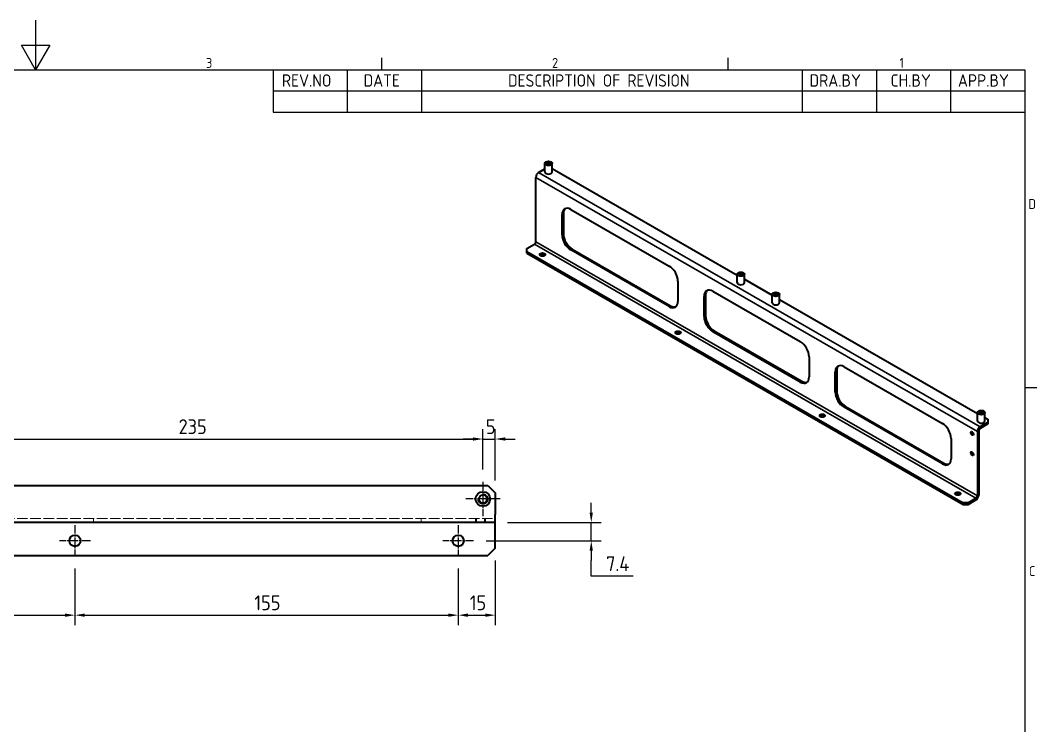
# Model space of a CAD drawing. Header units: millimetres. Extents: x 0 to 840, y 0 to 594.
# Drawn here: x 413.8 to 824.8, y 308.7 to 594 of the extents above; entities that cross this region are included whole.
import ezdxf

# ---------------------------------------------------------------- set-up
doc = ezdxf.new("R2010")
doc.units = ezdxf.units.MM
doc.header["$LTSCALE"] = 2
doc.linetypes.add('CHAIN', pattern=[0.3543, 0.2362, -0.0295, 0.0591, -0.0295])
doc.linetypes.add('DASHED', pattern=[0.2067, 0.1654, -0.0413])
doc.layers.get('0').update_dxf_attribs({"color": 3, "lineweight": 25})
for name, color, linetype, lineweight in [('가려진 것(ISO)', 2, 'DASHED', 18), ('가시적인 것(ISO)', 3, 'Continuous', 40), ('가시적인 좁은 것(ISO)', 3, 'Continuous', 35), ('경계(ISO)', 7, 'Continuous', 25), ('기호(ISO)', 5, 'Continuous', 25), ('중심 표식(ISO)', 1, 'Continuous', 25), ('치수(ISO)', 2, 'Continuous', 25)]:
    doc.layers.add(name, color=color, linetype=linetype, lineweight=lineweight)
doc.styles.add('ISO Proportiona M2B', font='isocp.shx')
doc.styles.add('문자 텍스트_PSTEK_POSCO', font='isocp.shx')
doc.styles.add('치수 텍스트_PSTEK_POSCO', font='isocp.shx')
doc.dimstyles.new('치수_PSTEK_POSCO', dxfattribs={"dimscale": 2, "dimtxt": 3, "dimasz": 2, "dimexe": 2, "dimexo": 2.5, "dimgap": 1, "dimtad": 1, "dimrnd": 1e-08, "dimdsep": 46, "dimtxsty": '치수 텍스트_PSTEK_POSCO', "dimcen": 0.09, "dimdle": 10, "dimclrd": 7, "dimclre": 7, "dimclrt": 2, "dimadec": 1, "dimazin": 2, "dimtfac": 1, "dimtmove": 0, "dimatfit": 3, "dimfxl": 0, "dimtolj": 1, "dimlwd": -1, "dimlwe": -1, "dimarcsym": 0})

# ---------------------------------------------------------------- blocks, each defined once
blk = doc.blocks.new('경계 Default Border')
at = {"layer": '경계(ISO)'}
for p, q in [((280, 287), (280, 289.4)), ((350, 287), (350, 289.4)), ((410, 222.75), (412.4, 222.75))]:
    blk.add_line(p, q, dxfattribs=at)
at = {"layer": '경계(ISO)', "flags": 128}
for points in [[(210, 297), (210, 287), (207.11, 292), (212.89, 292), (210, 287)], [(10, 10), (10, 287), (410, 287), (410, 10), (10, 10)]]:
    blk.add_lwpolyline(points, dxfattribs=at)
at = {"layer": '경계(ISO)', "color": 2, "char_height": 2, "attachment_point": 7, "style": '문자 텍스트_PSTEK_POSCO'}
for s, insert in [('3', (244.45, 287.38)), ('2', (314.42, 287.38)), ('1', (384.66, 287.4)), ('D', (410.72, 258.86)), ('C', (410.83, 184.61))]:
    blk.add_mtext(s, dxfattribs=dict(at, insert=insert))
blk = doc.blocks.new('*D24')
at = {"layer": 'Defpoints', "color": 0, "transparency": 16777216}
for p in [(600.87, 424.65), (365.87, 407.35), (600.87, 407.35)]:
    blk.add_point(p, dxfattribs=at)
at = {"layer": '치수(ISO)', "color": 7, "transparency": 16777216}
for p, q in [((365.87, 412.35), (365.87, 428.65)), ((600.87, 412.35), (600.87, 428.65)), ((369.87, 424.65), (596.87, 424.65))]:
    blk.add_line(p, q, dxfattribs=at)
for points in [[(369.87, 425.32), (369.87, 423.99), (365.87, 424.65)], [(596.87, 425.32), (596.87, 423.99), (600.87, 424.65)]]:
    blk.add_solid(points, dxfattribs=at)
at = {"layer": '치수(ISO)', "color": 2, "transparency": 16777216, "insert": (477.79, 429.65), "char_height": 6, "attachment_point": 4, "style": '치수 텍스트_PSTEK_POSCO'}
blk.add_mtext('\\A1;235', dxfattribs=at)
blk = doc.blocks.new('*D25')
at = {"layer": 'Defpoints', "color": 0, "transparency": 16777216}
for p in [(605.87, 424.65), (600.87, 407.35), (605.87, 402.9)]:
    blk.add_point(p, dxfattribs=at)
at = {"layer": '치수(ISO)', "color": 7, "transparency": 16777216}
for p, q in [((600.87, 412.35), (600.87, 428.65)), ((605.87, 407.9), (605.87, 428.65)), ((596.87, 424.65), (592.87, 424.65)), ((600.87, 424.65), (605.87, 424.65)), ((609.87, 424.65), (613.87, 424.65))]:
    blk.add_line(p, q, dxfattribs=at)
for points in [[(596.87, 425.32), (596.87, 423.99), (600.87, 424.65)], [(609.87, 425.32), (609.87, 423.99), (605.87, 424.65)]]:
    blk.add_solid(points, dxfattribs=at)
at = {"layer": '치수(ISO)', "color": 2, "transparency": 16777216, "insert": (602.05, 429.65), "char_height": 6, "attachment_point": 4, "style": '치수 텍스트_PSTEK_POSCO'}
blk.add_mtext('\\A1;5', dxfattribs=at)
blk = doc.blocks.new('*D28')
at = {"layer": 'Defpoints', "color": 0, "transparency": 16777216}
for p in [(270.87, 377.25), (435.87, 377.25), (435.87, 353.41)]:
    blk.add_point(p, dxfattribs=at)
at = {"layer": '치수(ISO)', "color": 7, "transparency": 16777216}
for p, q in [((270.87, 372.25), (270.87, 349.41)), ((435.87, 372.25), (435.87, 349.41)), ((274.87, 353.41), (431.87, 353.41))]:
    blk.add_line(p, q, dxfattribs=at)
for points in [[(274.87, 354.08), (274.87, 352.74), (270.87, 353.41)], [(431.87, 354.08), (431.87, 352.74), (435.87, 353.41)]]:
    blk.add_solid(points, dxfattribs=at)
at = {"layer": '치수(ISO)', "color": 2, "transparency": 16777216, "insert": (348.47, 358.41), "char_height": 6, "attachment_point": 4, "style": '치수 텍스트_PSTEK_POSCO'}
blk.add_mtext('\\A1;165', dxfattribs=at)
blk = doc.blocks.new('*D29')
at = {"layer": 'Defpoints', "color": 0, "transparency": 16777216}
for p in [(435.87, 377.25), (590.87, 377.25), (590.87, 353.41)]:
    blk.add_point(p, dxfattribs=at)
at = {"layer": '치수(ISO)', "color": 7, "transparency": 16777216}
for p, q in [((435.87, 372.25), (435.87, 349.41)), ((590.87, 372.25), (590.87, 349.41)), ((439.87, 353.41), (586.87, 353.41))]:
    blk.add_line(p, q, dxfattribs=at)
for points in [[(439.87, 354.08), (439.87, 352.74), (435.87, 353.41)], [(586.87, 354.08), (586.87, 352.74), (590.87, 353.41)]]:
    blk.add_solid(points, dxfattribs=at)
at = {"layer": '치수(ISO)', "color": 2, "transparency": 16777216, "insert": (508.47, 358.41), "char_height": 6, "attachment_point": 4, "style": '치수 텍스트_PSTEK_POSCO'}
blk.add_mtext('\\A1;155', dxfattribs=at)
blk = doc.blocks.new('*D30')
at = {"layer": 'Defpoints', "color": 0, "transparency": 16777216}
for p in [(605.87, 380.5), (590.87, 377.25), (605.87, 353.41)]:
    blk.add_point(p, dxfattribs=at)
at = {"layer": '치수(ISO)', "color": 7, "transparency": 16777216}
for p, q in [((605.87, 375.5), (605.87, 349.41)), ((590.87, 372.25), (590.87, 349.41)), ((594.87, 353.41), (601.87, 353.41))]:
    blk.add_line(p, q, dxfattribs=at)
for points in [[(594.87, 354.08), (594.87, 352.74), (590.87, 353.41)], [(601.87, 354.08), (601.87, 352.74), (605.87, 353.41)]]:
    blk.add_solid(points, dxfattribs=at)
at = {"layer": '치수(ISO)', "color": 2, "transparency": 16777216, "insert": (595.57, 358.41), "char_height": 6, "attachment_point": 4, "style": '치수 텍스트_PSTEK_POSCO'}
blk.add_mtext('\\A1;15', dxfattribs=at)
blk = doc.blocks.new('*D33')
at = {"layer": 'Defpoints', "color": 0, "transparency": 16777216}
for p in [(605.87, 390.9), (644.67, 390.9), (597.12, 383.5)]:
    blk.add_point(p, dxfattribs=at)
at = {"layer": '치수(ISO)', "color": 7, "transparency": 16777216}
for p, q in [((644.67, 394.9), (644.67, 398.9)), ((610.87, 390.9), (648.67, 390.9)), ((644.67, 383.5), (644.67, 390.9)), ((602.12, 383.5), (648.67, 383.5)), ((644.67, 379.5), (644.67, 375.5)), ((644.67, 369.21), (644.67, 375.5)), ((661.67, 369.21), (644.67, 369.21))]:
    blk.add_line(p, q, dxfattribs=at)
for points in [[(644.01, 394.9), (645.34, 394.9), (644.67, 390.9)], [(644.01, 379.5), (645.34, 379.5), (644.67, 383.5)]]:
    blk.add_solid(points, dxfattribs=at)
at = {"layer": '치수(ISO)', "color": 2, "transparency": 16777216, "insert": (650.67, 374.21), "char_height": 6, "attachment_point": 4, "style": '치수 텍스트_PSTEK_POSCO'}
blk.add_mtext('\\A1;7.4', dxfattribs=at)

msp = doc.modelspace()

# ---------------------------------------------------------------- linework, layer by layer
at = {"layer": '가려진 것(ISO)', "ltscale": 12.995502}
msp.add_line((100.872, 392.495), (605.872, 392.495), dxfattribs=at)
at = {"layer": '가려진 것(ISO)', "ltscale": 1.523657}
for p, q in [((443.372, 390.895), (443.372, 392.495)), ((575.872, 390.895), (575.872, 392.495)), ((597.872, 392.495), (597.872, 390.895)), ((598.251, 392.495), (598.251, 390.895)), ((601.493, 392.495), (601.493, 390.895)), ((601.872, 390.895), (601.872, 392.495))]:
    msp.add_line(p, q, dxfattribs=at)
at = {"layer": '가시적인 것(ISO)'}
for p, q in [((625.92, 532.689), (625.92, 536.122)), ((628.87, 532.689), (628.87, 536.122)), ((622.268, 504.466), (622.268, 530.464)), ((623.4, 532.424), (625.92, 533.875)), ((628.87, 534.079), (703.701, 490.986)), ((632.875, 507.27), (632.875, 515.445)), ((633.44, 515.771), (633.44, 507.595)), ((636.41, 517.497), (676.185, 494.592)), ((618.591, 501.695), (621.703, 503.487)), ((618.591, 500.473), (618.591, 501.695)), ((636.976, 501.472), (676.751, 478.567)), ((618.591, 499.819), (618.591, 500.473)), ((618.591, 500.473), (795.014, 398.878)), ((618.591, 499.819), (795.014, 398.224)), ((676.185, 478.241), (636.41, 501.146)), ((703.701, 487.897), (703.701, 491.331)), ((706.651, 487.897), (706.651, 491.331)), ((706.651, 489.287), (717.844, 482.842)), ((679.721, 488.468), (679.721, 480.293)), ((690.327, 474.185), (690.327, 482.36)), ((690.893, 482.686), (690.893, 474.511)), ((693.863, 484.412), (729.218, 464.052)), ((717.844, 479.753), (717.844, 483.187)), ((720.794, 479.753), (720.794, 483.187)), ((720.794, 481.143), (800.929, 434.997)), ((729.218, 447.701), (693.863, 468.061)), ((694.428, 468.387), (729.784, 448.027)), ((732.754, 457.929), (732.754, 449.753)), ((743.926, 452.147), (743.926, 443.971)), ((746.896, 453.873), (786.671, 430.968)), ((743.36, 443.645), (743.36, 451.821)), ((786.671, 414.617), (746.896, 437.522)), ((747.461, 437.847), (787.236, 414.943)), ((800.929, 431.908), (800.929, 435.341)), ((803.879, 431.908), (803.879, 435.341)), ((803.879, 433.298), (805.055, 432.62)), ((805.055, 432.62), (805.055, 431.399)), ((800.813, 427.647), (800.813, 401.649)), ((801.378, 427.973), (801.378, 401.975)), ((805.055, 431.399), (801.944, 429.607)), ((805.055, 430.745), (801.944, 428.953)), ((805.055, 431.399), (805.055, 430.745)), ((790.206, 424.844), (790.206, 416.669)), ((103.872, 405.895), (602.872, 405.895)), ((602.872, 405.895), (605.872, 402.895)), ((605.872, 402.895), (605.872, 394.095)), ((797.136, 398.878), (795.014, 398.878)), ((795.014, 398.878), (795.014, 398.224)), ((797.136, 398.878), (800.247, 400.67)), ((797.136, 398.224), (800.247, 400.016)), ((797.136, 398.224), (797.136, 398.878)), ((795.014, 398.224), (797.136, 398.224)), ((605.872, 390.895), (100.872, 390.895)), ((605.872, 390.895), (605.872, 394.095)), ((605.872, 389.295), (605.872, 390.895)), ((605.872, 380.495), (605.872, 389.295)), ((605.872, 380.495), (602.872, 377.495)), ((103.872, 377.495), (602.872, 377.495))]:
    msp.add_line(p, q, dxfattribs=at)
for centre, radius in [((600.872, 400.395), 2.95), ((600.872, 400.395), 1.621), ((435.872, 383.495), 2.25), ((590.872, 383.495), 2.25)]:
    msp.add_circle(centre, radius, dxfattribs=at)
for centre, major_axis, ratio in [((627.395, 536.122), (-1.475, 0), 0.5758617), ((627.395, 536.122), (-0.811, 0), 0.5758617), ((624.955, 499.252), (-1.125, 0), 0.5758617), ((705.176, 491.331), (-1.475, 0), 0.5758617), ((705.176, 491.331), (-0.811, 0), 0.5758617), ((719.319, 483.187), (-1.475, 0), 0.5758617), ((719.319, 483.187), (-0.811, 0), 0.5758617), ((679.756, 467.694), (-1.125, 0), 0.5758617), ((802.404, 435.341), (-1.475, 0), 0.5758617), ((802.404, 435.341), (-0.811, 0), 0.5758617), ((738.092, 434.1), (-1.125, 0), 0.5758617), ((798.691, 426.907), (0.404, -0.702), 0.5780931), ((798.691, 418.731), (0.404, -0.702), 0.5780931), ((792.893, 402.543), (-1.125, 0), 0.5758617)]:
    msp.add_ellipse(centre, major_axis=major_axis, ratio=ratio, dxfattribs=at)
for centre, major_axis, ratio, start_param, end_param in [((623.4, 531.116), (0.798, 1.387), 0.5780931, 0.7834645, 2.3542608), ((627.395, 532.689), (1.475, 0), 0.5758617, 3.1415927, 6.2831853), ((636.41, 513.409), (-2.495, 4.333), 0.5780931, 5.4997209, 7.0705172), ((636.976, 513.735), (-2.495, 4.333), 0.5780931, 0.1131603, 0.7873319), ((636.41, 505.234), (-2.495, 4.333), 0.5780931, 0.7873319, 2.3581282), ((636.976, 505.559), (2.495, -4.333), 0.5780931, 3.9289245, 5.4997209), ((621.703, 504.141), (0.399, 0.693), 0.5780931, 3.9250571, 5.4958534), ((624.955, 498.598), (-1.125, 0), 0.5758617, 3.6707197, 5.7540583), ((676.185, 490.504), (2.495, -4.333), 0.5780931, 0.7873319, 2.3581282), ((693.863, 480.324), (-2.495, 4.333), 0.5780931, 5.4997209, 7.0705172), ((705.176, 487.897), (1.475, 0), 0.5758617, 3.1415927, 6.2831853), ((694.428, 480.65), (-2.495, 4.333), 0.5780931, 0.1131603, 0.7873319), ((676.185, 482.329), (2.495, -4.333), 0.5780931, 5.4997209, 7.0705172), ((676.751, 482.655), (2.495, -4.333), 0.5780931, 5.4997209, 6.170025), ((719.319, 479.753), (1.475, 0), 0.5758617, 3.1415927, 6.2831853), ((693.863, 472.149), (-2.495, 4.333), 0.5780931, 0.7873319, 2.3581282), ((694.428, 472.475), (2.495, -4.333), 0.5780931, 3.9289245, 5.4997209), ((679.756, 467.04), (-1.125, 0), 0.5758617, 3.6707197, 5.7540583), ((729.218, 459.965), (2.495, -4.333), 0.5780931, 0.7873319, 2.3581282), ((746.896, 449.785), (-2.495, 4.333), 0.5780931, 5.4997209, 7.0705172), ((747.461, 450.111), (-2.495, 4.333), 0.5780931, 0.1131603, 0.7873319), ((729.218, 451.789), (2.495, -4.333), 0.5780931, 5.4997209, 7.0705172), ((729.784, 452.115), (2.495, -4.333), 0.5780931, 5.4997209, 6.170025), ((747.461, 441.935), (2.495, -4.333), 0.5780931, 3.9289245, 5.4997209), ((746.896, 441.609), (-2.495, 4.333), 0.5780931, 0.7873319, 2.3581282), ((738.092, 433.446), (-1.125, 0), 0.5758617, 3.6707197, 5.7540583), ((802.404, 431.908), (1.475, 0), 0.5758617, 3.1415927, 6.2831853), ((786.671, 426.88), (2.495, -4.333), 0.5780931, 0.7873319, 2.3581282), ((799.257, 427.233), (0.404, -0.702), 0.5780931, 3.912241, 5.512537), ((801.944, 428.299), (-0.798, -1.387), 0.5780931, 3.9250571, 5.4958534), ((801.944, 428.299), (-0.399, -0.693), 0.5780931, 3.9250571, 5.4958534), ((799.257, 419.057), (0.404, -0.702), 0.5780931, 3.912241, 5.512537), ((786.671, 418.705), (2.495, -4.333), 0.5780931, 5.4997209, 7.0705172), ((787.236, 419.03), (2.495, -4.333), 0.5780931, 5.4997209, 6.170025), ((792.893, 401.889), (-1.125, 0), 0.5758617, 3.6707197, 5.7540583), ((800.247, 401.324), (0.798, 1.387), 0.5780931, 3.9250571, 5.4958534), ((800.247, 401.324), (0.399, 0.693), 0.5780931, 3.9250571, 5.4958534)]:
    msp.add_ellipse(centre, major_axis=major_axis, ratio=ratio, start_param=start_param, end_param=end_param, dxfattribs=at)
at = {"layer": '가시적인 좁은 것(ISO)'}
for p, q in [((800.813, 427.647), (622.268, 530.464)), ((623.4, 532.424), (801.944, 429.607)), ((632.875, 515.445), (633.44, 515.771)), ((632.875, 507.27), (633.44, 507.595)), ((800.247, 400.67), (621.703, 503.487)), ((622.268, 504.466), (800.813, 401.649)), ((636.41, 501.146), (636.976, 501.472)), ((690.327, 482.36), (690.893, 482.686)), ((676.185, 478.241), (676.751, 478.567)), ((690.327, 474.185), (690.893, 474.511)), ((693.863, 468.061), (694.428, 468.387)), ((743.36, 451.821), (743.926, 452.147)), ((729.218, 447.701), (729.784, 448.027)), ((743.36, 443.645), (743.926, 443.971)), ((746.896, 437.522), (747.461, 437.847)), ((801.378, 427.973), (800.813, 427.647)), ((801.944, 429.607), (801.944, 428.953)), ((786.671, 414.617), (787.236, 414.943)), ((800.247, 400.016), (800.247, 400.67)), ((800.813, 401.649), (801.378, 401.975))]:
    msp.add_line(p, q, dxfattribs=at)
msp.add_arc((600.872, 400.395), 2, 170, 80, dxfattribs=at)
at = {"layer": '기호(ISO)'}
for p, q in [((516, 574), (820, 574)), ((516, 574), (516, 565.44)), ((546, 574), (546, 565.44)), ((576, 574), (576, 565.44)), ((730, 574), (730, 565.44)), ((760, 574), (760, 565.44)), ((790, 574), (790, 565.44)), ((820, 574), (820, 565.44)), ((516, 565.44), (820, 565.44)), ((516, 565.44), (516, 556.88)), ((546, 565.44), (546, 556.88)), ((576, 565.44), (576, 556.88)), ((730, 565.44), (730, 556.88)), ((760, 565.44), (760, 556.88)), ((790, 565.44), (790, 556.88)), ((820, 565.44), (820, 556.88)), ((516, 556.88), (820, 556.88))]:
    msp.add_line(p, q, dxfattribs=at)
at = {"layer": '중심 표식(ISO)', "linetype": 'CHAIN', "ltscale": 7.722792}
for p, q in [((600.872, 407.345), (600.872, 393.445)), ((607.822, 400.395), (593.922, 400.395))]:
    msp.add_line(p, q, dxfattribs=at)
at = {"layer": '중심 표식(ISO)', "linetype": 'CHAIN', "ltscale": 6.944946}
for p, q in [((435.872, 389.745), (435.872, 377.245)), ((590.872, 389.745), (590.872, 377.245)), ((442.122, 383.495), (429.622, 383.495)), ((597.122, 383.495), (584.622, 383.495))]:
    msp.add_line(p, q, dxfattribs=at)

# ---------------------------------------------------------------- block references
at = {"xscale": 2, "yscale": 2, "zscale": 2}
msp.add_blockref('경계 Default Border', (0, 0), dxfattribs=at)

# ---------------------------------------------------------------- texts
at = {"layer": '기호(ISO)', "color": 2, "char_height": 5, "attachment_point": 7, "style": 'ISO Proportiona M2B'}
for s, insert in [('REV.NO', (519.574, 567.166)), ('DATE', (552.628, 567.166)), ('DESCRIPTION OF REVISION', (611.014, 567.166)), ('DRA.BY', (732.951, 567.166)), ('CH.BY', (765.729, 567.166)), ('APP.BY', (792.955, 567.166))]:
    msp.add_mtext(s, dxfattribs=dict(at, insert=insert))

# ---------------------------------------------------------------- dimensions: what is measured, and where the dimension line sits
at = {"layer": '치수(ISO)', "color": 7}
for base, p1, p2, angle, override, picture, middle in [((600.872, 424.653), (365.872, 407.345), (600.872, 407.345), 180, {"dimdec": 2, "dimtp": 0, "dimtm": 0, "dimtdec": 2, "dimtofl": 0, "dimatfit": 1}, '*D24', (483.392, 424.653)), ((605.872, 424.653), (600.872, 407.345), (605.872, 402.895), 180, {"dimdec": 2, "dimtp": 0, "dimtm": 0, "dimtdec": 2, "dimtofl": 1, "dimatfit": 1}, '*D25', (603.372, 424.653)), ((644.673, 390.895), (597.122, 383.495), (605.872, 390.895), 90, {"dimtih": 1, "dimtoh": 1, "dimdec": 2, "dimtp": 0, "dimtm": 0, "dimtdec": 2, "dimtofl": 1, "dimtmove": 1, "dimatfit": 1}, '*D33', (644.987, 369.208)), ((605.872, 353.409), (590.872, 377.245), (605.872, 380.495), 180, {"dimdec": 2, "dimtp": 0, "dimtm": 0, "dimtdec": 2, "dimtofl": 0, "dimatfit": 1}, '*D30', (598.392, 353.409)), ((435.872, 353.409), (270.872, 377.245), (435.872, 377.245), 180, {"dimdec": 2, "dimtp": 0, "dimtm": 0, "dimtdec": 2, "dimtofl": 0, "dimatfit": 1}, '*D28', (353.392, 353.409)), ((590.872, 353.409), (435.872, 377.245), (590.872, 377.245), 180, {"dimdec": 2, "dimtp": 0, "dimtm": 0, "dimtdec": 2, "dimtofl": 0, "dimatfit": 1}, '*D29', (513.392, 353.409))]:
    dim = msp.add_linear_dim(base=base, p1=p1, p2=p2, angle=angle, dimstyle='치수_PSTEK_POSCO', override=override, dxfattribs=at)
    dim.commit()
    dim.dimension.update_dxf_attribs({"geometry": picture, "text_midpoint": middle, "dimtype": 160})

doc.saveas('drawing.dxf')
